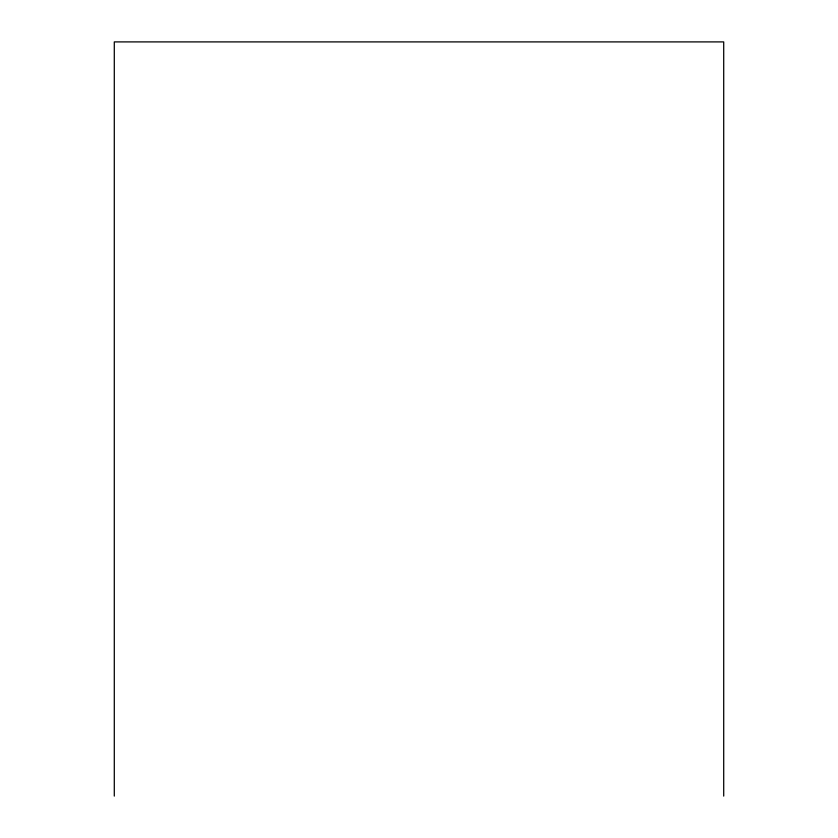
<?xml version="1.0" encoding="UTF-8"?>
<svg xmlns="http://www.w3.org/2000/svg" width="838" height="838" viewBox="0 0 838 838"><rect width="100%" height="100%" fill="white"/><g stroke="black" fill="none" stroke-linecap="round" stroke-linejoin="round"><path stroke-width="1.26" d="M723.707 796.1L723.707 41.9L114.293 41.9L114.293 796.1"/></g></svg>
